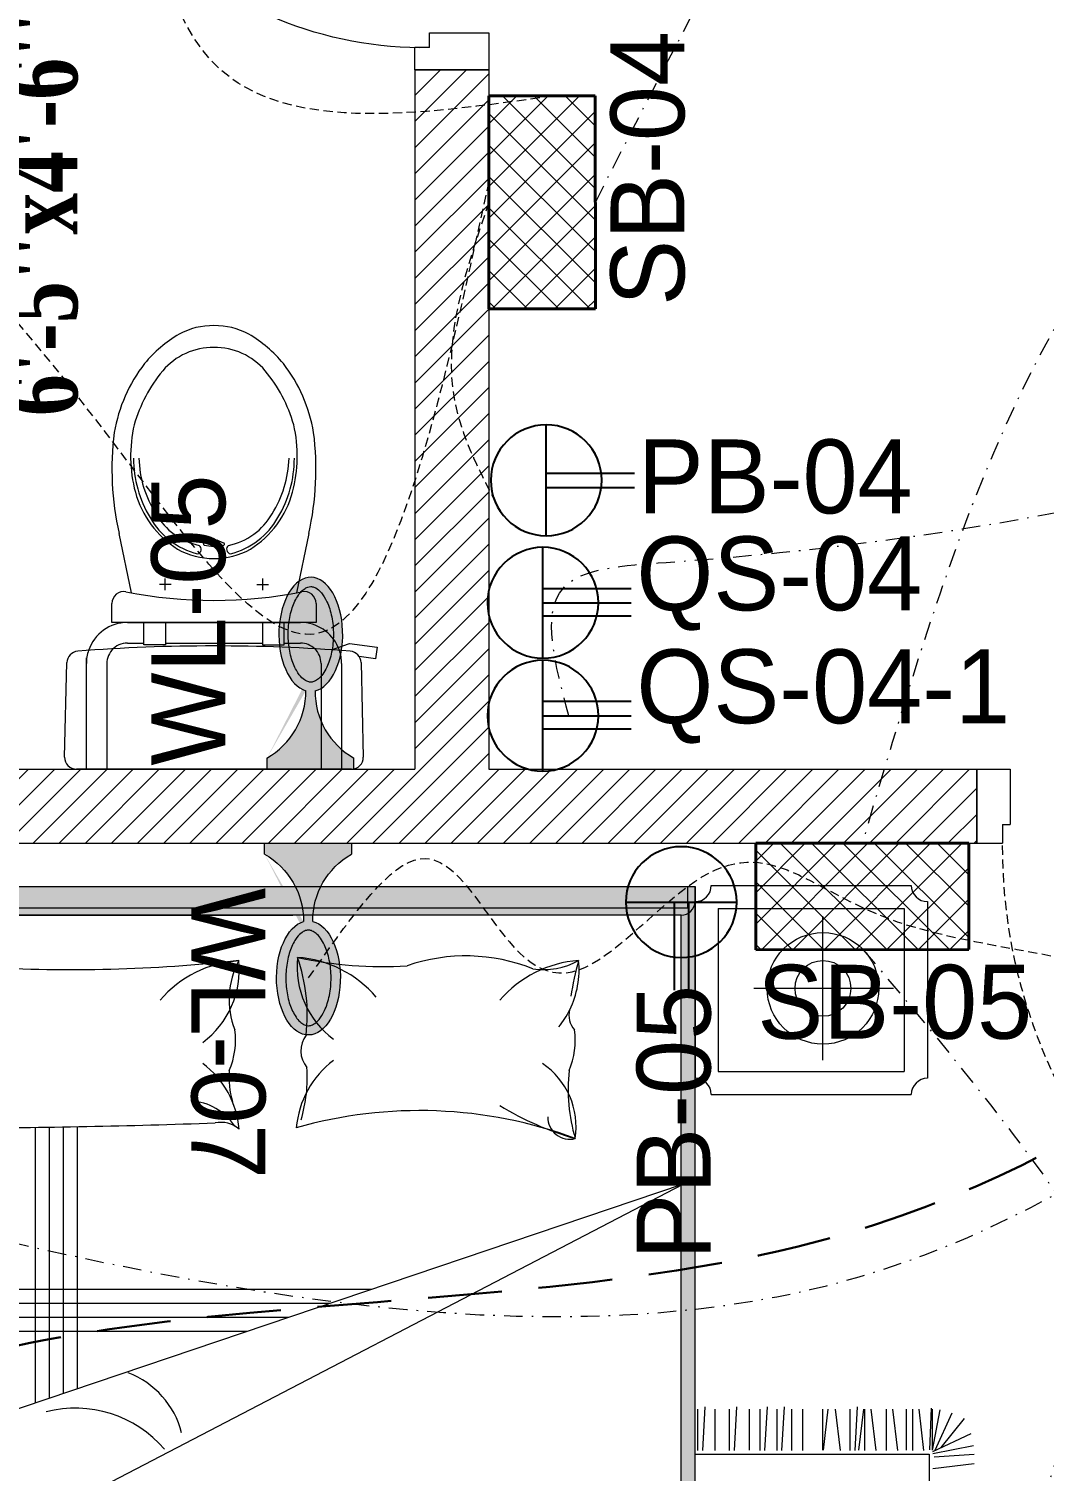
# Model space of a CAD drawing. Header units: inches. Extents: x 109699 to 44449955, y -10987 to 15824140.
# Drawn here: x 196047.3 to 196116, y -4033.2 to -3935.7 of the extents above; entities that cross this region are included whole.
import ezdxf

# ---------------------------------------------------------------- set-up
doc = ezdxf.new("R2010")
doc.units = ezdxf.units.IN
doc.header["$LTSCALE"] = 5
doc.header["$MEASUREMENT"] = 0
for name, pattern in [('DASHDOT', [1, 0.5, -0.25, 0, -0.25]), ('DASHED2', [0.375, 0.25, -0.125]), ('HIDDEN', [0.375, 0.25, -0.125])]:
    doc.linetypes.add(name, pattern=pattern)
doc.layers.get('0').update_dxf_attribs({"color": 123})
for name, color, linetype, lineweight in [('@NORMAL', 7, 'Continuous', 5), ('AC In', 244, 'DASHED2', 30), ('door', 8, 'Continuous', 9), ('E-Con-Point', 5, 'DASHED2', 13), ('E-PB-Socket-5A', 203, 'Continuous', 13), ('E-QS-Socket-15A', 1, 'Continuous', 9), ('E-SB-Switch-Board', 106, 'Continuous', 18), ('E-WL-Wall-Light', 232, 'Continuous', 15), ('fixture', 255, 'Continuous', 0), ('QS For edit', 139, 'Continuous', 35), ('SB', 1, 'DASHDOT', 20), ('WALL-1', 8, 'Continuous', 9)]:
    doc.layers.add(name, color=color, linetype=linetype, lineweight=lineweight)
doc.layers.add('FURNITUR', color=7, linetype='Continuous', lineweight=5, true_color=0xe8e8e8)
doc.layers.add('T', color=8, linetype='Continuous')
doc.styles.get("Standard").update_dxf_attribs({"font": 'times.ttf'})
doc.styles.add('style2', font='ARIALN.TTF', dxfattribs={"width": 0.75, "height": 3})

# ---------------------------------------------------------------- blocks, each defined once
blk = doc.blocks.new('Door-40')
at = {"layer": 'door', "ltscale": 0.5}
for p, q in [((0, 40), (5, 40)), ((0, 40), (0, 37.75)), ((5, 40), (5, 38.24999999999636)), ((3.75, 38.24999999999636), (3.75, 37.75000000000364)), ((3.75, 38.24999999999636), (5, 38.24999999999636)), ((0, 37.75), (3.75, 37.75000000000364)), ((0, 0), (0, 2.25)), ((0, 2.25), (3.75, 2.249999999996362)), ((3.75, 1.750000000003638), (3.75, 2.249999999996362)), ((5.135000000002037, 2.913192669428099), (5.145000000004075, 2.913192669428099)), ((5.135000000002037, 1.885000000002037), (5.135000000002037, 2.913192669428099)), ((3.75, 1.750000000003638), (5, 1.750000000003638)), ((4.010000000002037, 1.760000000002037), (4.010000000002037, 1.75)), ((5.010000000002037, 1.760000000002037), (4.010000000002037, 1.760000000002037)), ((5, 1.750000000003638), (5.010400642058812, 1.750000000007276)), ((5, 0), (5, 1.750000000003638)), ((5.145000000004075, 1.895000000000437), (5.145000000004075, 1.884599357945262)), ((0, 0), (5, 0)), ((0, 0), (5, 0))]:
    blk.add_line(p, q, dxfattribs=at)
blk.add_lwpolyline([(41.625, 3.145000000000437), (5.145000000004075, 3.145000000000437), (5.145000000004075, 1.895000000000437), (41.625, 1.895000000000437)], close=True, dxfattribs=at)
blk.add_circle((5.135000000002037, 1.760000000002037), 0.1249999999999983, dxfattribs=at)
at = {"layer": 'door', "linetype": 'HIDDEN', "ltscale": 0.5}
blk.add_arc((5.156161382139544, 1.755015969829401), 36.49531813451388, 2.182731632980644, 90.24516611661387, dxfattribs=at)
blk = doc.blocks.new('bgtrfv')
at = {"layer": 'fixture'}
for p, q in [((21441.97229669015, -26164.40491112152), (21441.97229669015, -26138.40491112152)), ((21442.86003956014, -26164.40491112152), (21442.86003956014, -26138.40491112152)), ((21440.36849646348, -26163.54399991067), (21441.86849646348, -26163.54399991067)), ((21441.86849646348, -26163.54399991067), (21441.86849646348, -26164.54399991067)), ((21442.86003956014, -26164.40491112152), (21441.97229669015, -26164.40491112152)), ((21470.37322828309, -26163.54399991058), (21468.86849646354, -26163.54399991058)), ((21468.86849646354, -26164.54399991055), (21468.86849646354, -26163.54399991058)), ((21441.86849646348, -26164.54399991067), (21442.86849646348, -26164.54399991067)), ((21442.86849646348, -26164.54399991067), (21442.86849646348, -26168.54399991067)), ((21467.86849646354, -26164.54399991055), (21467.86849646354, -26168.54399991055)), ((21468.86849646354, -26164.54399991055), (21467.86849646354, -26164.54399991055)), ((21442.86849646348, -26168.54399991067), (21440.36849646348, -26168.54399991058)), ((21467.86849646354, -26168.54399991055), (21470.36849646351, -26168.54399991055))]:
    blk.add_line(p, q, dxfattribs=at)
blk.add_arc((21443.20467689397, -26164.04399991055), 25.66868977762097, 358.8838658305763, 92.75188722137418, dxfattribs=at)
blk = doc.blocks.new('nhjkkl')
at = {"layer": 'fixture'}
for p, q in [((143550.2312347457, 413.9730671772784), (143568.8430790594, 413.9730671772793)), ((143550.9065610597, 406.8304476761043), (143550.9065610476, 413.9730520486739)), ((143552.2954045853, 406.8304476553101), (143552.295404572, 413.9730369089164)), ((143566.7790000358, 406.8304174008415), (143566.7790000629, 413.9730217734107)), ((143568.1677981537, 413.9730520292499), (143568.1677527493, 408.0151220831901)), ((143549.5901182657, 406.7664480220853), (143549.4378542114, 413.1605533693012)), ((143569.6365050042, 413.160553386321), (143569.4842561156, 406.7664480432288)), ((143568.1677527493, 408.0151220831901), (143568.1677981597, 406.4336438885)), ((143568.1677981597, 406.4336438885), (143568.1677981659, 406.8304930909451)), ((143548.4963421248, 405.7263631810149), (143548.607251598, 406.5122054251713)), ((143548.607251598, 406.5122054251713), (143549.7157409937, 406.3564144534005)), ((143551.5813878428, 405.9018777620411), (143550.3819850576, 405.4614186200849)), ((143550.3819850576, 405.4614186200849), (143548.4963421248, 405.7263631810149)), ((143554.79288887, 405.4416192904139), (143553.6842026946, 405.441619307019)), ((143556.26127781, 405.5678778112876), (143554.7929191489, 405.5678777931987)), ((143554.7929191489, 405.5678777931987), (143554.7929191657, 404.0528211996536)), ((143562.8130511395, 405.4416192901674), (143556.2612324133, 405.4415738736677)), ((143556.261277828, 404.0528211778994), (143556.26127781, 405.5678778112876)), ((143562.8130813948, 404.0528211994076), (143562.8130814172, 405.5678777923752)), ((143562.8130814172, 405.5678777923752), (143564.2813946441, 405.5678778099075)), ((143565.3901262533, 405.4416192910601), (143564.2813644056, 405.4416193076988)), ((143564.2813946441, 405.5678778099075), (143564.2813946615, 404.0528211776734)), ((143552.6374877589, 404.0528211924245), (143566.4367957518, 404.0528211854942)), ((143552.6374877788, 402.7586299086117), (143552.6374877589, 404.0528211924245)), ((143565.3901262723, 404.052821200891), (143553.6842329504, 404.0527757819953)), ((143554.7929191657, 404.0528211996536), (143556.261277828, 404.0528211778994)), ((143564.2813946615, 404.0528211776734), (143562.8130813948, 404.0528211994076)), ((143566.4367957518, 404.0528211854942), (143566.4367957728, 402.7586601782943)), ((143553.1271576377, 398.0362349681834), (143553.9518113588, 402.0500473916766)), ((143565.1223207889, 402.0500776611082), (143565.9471258924, 398.0362349753721)), ((143556.6404317734, 401.4735209071393), (143555.8468090396, 401.4735208790955)), ((143556.2436128532, 401.8703246815119), (143556.2436128408, 401.076701986922)), ((143562.4338063848, 401.4735208998579), (143563.2274290794, 401.4735208880586)), ((143562.8306252776, 401.870324702267), (143562.8306253056, 401.0767019672573)), ((143559.3387398673, 398.4577576346321), (143558.9106931205, 398.6640308240756)), ((143560.1635449936, 398.6640308047001), (143559.7355133987, 398.4577576290383))]:
    blk.add_line(p, q, dxfattribs=at)
for centre, radius, start, end in [((143550.2312440123, 413.179452317064), 0.7936148602690781, 90.00066901502818, 181.3645564982883), ((143568.8430925063, 413.179430154478), 0.7936370229151675, 358.63708330143, 90.00097078565905), ((143553.6835439005, 406.8302100781168), 2.776982850894335, 179.9950977868233, 198.7247616892986), ((143553.6840397306, 406.830291598628), 1.388635154058973, 179.9935610234081, 226.0579730208608), ((143565.3903243654, 406.8303071959601), 1.388675674785373, 313.9401349780949, 0.004546975725653977), ((143565.3906436726, 406.8305070680519), 2.777154493287228, 341.2709583579591, 359.9997116367785), ((143550.3835517447, 406.7852967886536), 0.7936573326114393, 181.3608597506466, 265.4936567333053), ((143559.3313820936, 520.4146619905953), 114.7747799088793, 265.4974651529274, 270.1027383364831), ((143553.6641671368, 406.8219761162256), 2.755988833818937, 198.6919603846717, 203.1962037287053), ((143553.6842363313, 406.8306462703642), 1.389026963752532, 226.0622858634653, 269.9986125244432), ((143559.7429846886, 520.4144736201536), 114.7745915251009, 269.8972652920607, 274.5025384751385), ((143565.3900826332, 406.8305070130612), 2.777685812513137, 270.0009001508976, 341.2746753299377), ((143565.3900696894, 406.8304403121767), 1.388821022269026, 270.0023335401336, 318.9044295561592), ((143568.6908150557, 406.7853051890736), 0.7936651105025501, 274.5057515234096, 358.6385485059807), ((143553.6842451597, 406.830626965949), 2.777851183980603, 203.1970942653883, 269.9997481717924), ((143553.4310986414, 402.7586261222484), 0.7936108626023987, 179.9997266385257, 281.154795170795), ((143559.5371957675, 371.7938538244518), 30.76746556976699, 78.84496378673161, 101.1553274581742), ((143565.6431621761, 402.758675070728), 0.7936335968594284, 258.8438563195717, 359.9989248519769), ((143560.6030199971, 393.4904633605145), 6.619506932955108, 122.1868749793399, 164.6422486899968), ((143559.691574243, 394.4271028772321), 5.141188323198548, 104.2497094621876, 150.61330759848), ((143559.5371492295, 394.6434052969737), 5.084142630955329, 90.00008428513468, 118.9405262423073), ((143558.3670353377, 399.1001076362847), 0.3155730422259372, 304.1716716939285, 79.21640439466078), ((143559.5371191747, 394.6434638445119), 5.0840840834616, 61.05930362467164, 89.999745580456), ((143560.7072330775, 399.1001138847403), 0.3155697011984737, 100.7865058950931, 235.831238595057), ((143559.3826715294, 394.427120612819), 5.141172952833982, 29.38656240975397, 75.7501605465209), ((143558.4712257037, 393.4904828698247), 6.619494466593977, 15.35760583437553, 57.81297954471867), ((143572.2223725796, 393.6842009728691), 19.58487767572048, 167.1608948101009, 187.3028875654185), ((143559.4569603147, 394.4903639536053), 4.443393787718942, 101.8529499143643, 150.0038868718224), ((143558.9034807952, 398.7448373456175), 0.08112774840026897, 120.2938259573558, 275.1003766384382), ((143559.5371535633, 395.9875161606467), 2.906734715241127, 90.00023231647822, 103.4195897572691), ((143559.5371073564, 395.9877092781937), 2.906541597874001, 76.57996402864104, 89.99932147006473), ((143560.1707573169, 398.7448373461996), 0.08112776809779704, 264.8996260535975, 59.706176732827), ((143559.6173005208, 394.4904147853488), 4.443348715976101, 29.99569182148486, 78.14662877954265), ((143546.851903473, 393.6842435729975), 19.58487550162758, 352.6969860827403, 12.83897883790706), ((143561.8666311087, 392.9471293959111), 7.765781522712604, 148.9734116776313, 180.0370825543271), ((143561.9397062611, 392.7187179168407), 7.485059714963107, 147.7595450529205, 178.2898013246998), ((143557.1345394465, 392.7186902103006), 7.485068091722362, 1.71040899528419, 32.24066526655368), ((143557.2076145146, 392.9471021420416), 7.765789141801811, 359.9631185417419, 31.02678941811098), ((143563.4260475728, 392.801147338552), 9.524650229934462, 165.1413266773221, 192.8659346269845), ((143555.6481905647, 392.8011472918486), 9.524650235689958, 347.1340656589409, 14.85867360866212), ((143563.0484980828, 392.9327481596404), 10.39841761455111, 189.6220183945854, 217.9117471889267), ((143556.0257778566, 392.9327181524561), 10.39840516526215, 322.0884090897869, 350.378137884462), ((143563.9317907136, 393.5092300994431), 10.19175081845734, 196.1153299050868, 219.5232582581568), ((143555.1424550462, 393.5091935918356), 10.19173337833671, 320.4769270377624, 343.8848553902324), ((143561.7342255453, 392.2455549454055), 8.94320625309545, 219.6122136137997, 239.3816435217801), ((143559.5040281406, 389.9617490593175), 4.519470302409078, 220.5550458037677, 270.4192277752593), ((143559.5701948642, 389.961814163333), 4.519535626071895, 269.580394858351, 319.4445768290443), ((143557.3400579794, 392.2455549029521), 8.94320622922971, 300.6183568637677, 320.3877867722666), ((143559.4418071491, 388.7049738406661), 4.731726761745959, 241.4348748081609, 271.1544712317944), ((143559.6324764107, 388.7049738002104), 4.731726720728004, 268.8455291001113, 298.565125525756)]:
    blk.add_arc(centre, radius, start, end, dxfattribs=at)
blk = doc.blocks.new('vfdcx')
at = {"layer": 'FURNITUR', "lineweight": 0}
for points in [[(104135.0060097724, -19120.26887350804), (104970.0060097716, -19120.26887350804, 0.4142137440382407), (105000.0060097716, -19090.26885490074), (105000.0060097704, -19090.26887350193), (105000.0060097704, -19058.46706700833), (104983.8676956173, -19058.46706700833), (104983.8676956173, -19105.34206700833), (103280.0060097765, -19105.34206700833), (103280.0060097765, -19058.46706700833), (103270.0060097745, -19058.46706700833), (103270.0060097745, -19090.26887350193, 0.4142145040311273), (103300.0061062251, -19120.26887350178), (103300.0060097733, -19120.26887350804)], [(103280.0060097765, -19058.46706700833), (103280.0060097765, -19105.34206700833), (104983.8676956173, -19105.34206700833), (104983.8676956173, -19058.46706700833)]]:
    blk.add_hatch(color=256, dxfattribs=at).paths.add_polyline_path(points)
at = {"layer": 'FURNITUR'}
blk.add_hatch(color=256, dxfattribs=at).paths.add_polyline_path([(103350.0060097762, -21058.46706700833, -0.4142135623901436), (103300.0060097733, -21008.46706700833), (103300.0060097733, -19120.26887350193, -0.4142135623730951), (103270.0060097733, -19090.26887350193), (103270.0060097733, -19470.26887349553), (103270.0060097745, -21088.46706700716), (105000.0060097704, -21088.46706700716), (105000.0060097704, -19470.94256263169, 5.403727467161091e-05), (104999.998444552, -19470.94256181408), (104999.998444552, -19090.94256181307, -0.4076509114471731), (104970.0060097716, -19120.26887350193), (104970.0060097716, -19700.18891725242), (104974.8149614137, -19698.56576437598), (104970.0060097716, -19701.06727675785), (104970.0060097716, -21008.46706700542, -0.4142135623901436), (104920.0060097716, -21058.46706700833)])
at = {"layer": 'FURNITUR', "lineweight": 0}
for p, q in [((103270.0060097745, -19058.46706700833), (105000.0060097704, -19058.46706700833)), ((103280.0060097765, -19058.46706700833), (104983.8676956173, -19058.46706700833)), ((104983.8676956173, -19105.34206700833), (103280.0060097765, -19105.34206700833)), ((103300.0060097733, -19120.26887350804), (104135.0060097724, -19120.26887350804)), ((104135.0060097724, -19120.26887350804), (103309.5818239275, -19120.26887350804))]:
    blk.add_line(p, q, dxfattribs=at)
at = {"layer": 'FURNITUR'}
for p, q in [((104983.8676956173, -19058.46706700833), (105000.0060097704, -19058.46706700833)), ((104983.8676956173, -19058.46706700833), (104983.8676956173, -19105.34206700833)), ((105000.0060097704, -19058.46706700833), (105000.0060097704, -19090.26887350193)), ((105000.0060097704, -21088.46706700716), (105000.0060097704, -19058.46706700833)), ((105034.9984445482, -19055.94256180972), (105464.9984445485, -19055.94256180972)), ((104999.998444552, -19090.94256181321), (104999.998444552, -19470.94256181059)), ((105049.9984445476, -19105.94256181263), (105449.9984445491, -19105.94256181263)), ((105049.9984445476, -19105.94256181263), (105049.9984445476, -19455.94256181117)), ((105449.9984445491, -19105.94256181263), (105449.9984445491, -19455.94256181117)), ((105499.998444552, -19090.94256181321), (105499.998444552, -19470.94256181059)), ((104970.0060097716, -19120.26887350804), (104135.0060097724, -19120.26887350804)), ((104970.0060097716, -21008.46706700542), (104970.0060097716, -19120.26887350804)), ((105275.1665351524, -19431.86293575614), (105275.1665351524, -19122.30207459412)), ((105426.4864470741, -19277.42746168711), (105126.3688160169, -19277.42746168711)), ((105049.9984445476, -19455.94256181117), (105449.9984445491, -19455.94256181117)), ((105034.9984445482, -19505.94256181408), (105464.9984445485, -19505.94256181408)), ((103581.4079172528, -19576.21627416812), (103581.4079172528, -20168.87880140859)), ((103611.4079172516, -19575.80347701297), (103611.4079172516, -20158.75297983586)), ((103641.4079172577, -19575.33726653639), (103641.4079172577, -20148.62715826313)), ((103671.4079172565, -19574.81763832185), (103671.4079172565, -20138.50133668313)), ((104974.8149614138, -19698.56576437598), (103301.1934122955, -20263.45887074569)), ((103535.4563226178, -20447.2889216937), (104974.8149614138, -19698.56576437598)), ((104303.5003445224, -19925.15283209797), (103300.0060097733, -19925.15283209797)), ((104214.6186677823, -19955.15283209681), (103300.0060097733, -19955.15283209681)), ((104125.7369910422, -19985.15283209564), (103300.0060097733, -19985.15283209564)), ((104036.8553142948, -20015.15283209448), (103300.0060097733, -20015.15283209448)), ((105006.3587188819, -20271.37584627928), (105006.3587188819, -20182.49543015701)), ((105016.8385382098, -20271.37584627928), (105022.0784478701, -20177.26770180308)), ((105043.0313166184, -20271.37584627928), (105043.0313166184, -20182.49543015701)), ((105074.46400468, -20271.37584627928), (105074.46400468, -20182.49543015701)), ((105084.9438240079, -20271.37584627928), (105090.1837336682, -20177.26770180308)), ((105117.3130609135, -20270.64900973493), (105117.3130609135, -20182.64900973883)), ((105139.8467191288, -20271.37584627928), (105139.8467191288, -20182.49543015701)), ((105150.3265384494, -20271.37584627928), (105155.566448117, -20177.26770180308)), ((105176.519316858, -20271.37584627928), (105176.519316858, -20182.49543015701)), ((105186.9991361786, -20271.37584627928), (105192.2390458462, -20177.26770180308)), ((105207.9520049269, -20271.37584627928), (105207.9520049269, -20182.49543015701)), ((105231.6342149319, -20271.37584627928), (105231.6342149319, -20182.49543015701)), ((105274.4832711582, -20270.64900973493), (105274.4832711582, -20182.64900973883)), ((105276.0708305399, -20270.64900973493), (105286.5438799531, -20182.49543015701)), ((105312.7434282691, -20271.37584627928), (105302.2636089412, -20182.49543015701)), ((105333.6962970101, -20271.37584627928), (105333.6962970101, -20182.49543015701)), ((105344.176116338, -20271.37584627928), (105349.4160259983, -20177.26770180308)), ((105352.5482093723, -20270.64900973493), (105363.0212587854, -20182.49543015701)), ((105365.1222151715, -20271.37584627928), (105365.1222151715, -20182.49543015701)), ((105389.2208071015, -20271.37584627928), (105378.7409877736, -20182.49543015701)), ((105411.6571241579, -20271.37584627928), (105411.6571241579, -20182.49543015701)), ((105435.7557160951, -20271.37584627928), (105425.2758967672, -20182.49543015701)), ((105454.4992267369, -20270.64900973493), (105454.4992267369, -20182.64900973883)), ((105454.4992267369, -20270.64900973493), (105454.4992267369, -20182.64900973883)), ((105468.0972724568, -20271.37584627928), (105468.0972724568, -20182.49543015701)), ((105468.0972724568, -20271.37584627928), (105468.0972724568, -20182.49543015701)), ((105492.1958643867, -20271.37584627928), (105481.7160450661, -20182.49543015701)), ((105492.1958643867, -20271.37584627928), (105481.7160450661, -20182.49543015701)), ((105505.2172317123, -20269.73029042858), (105508.6560233289, -20180.30026361668)), ((105510.9227739999, -20270.64744447272), (105527.3710693331, -20184.19830578352)), ((105510.9393750285, -20270.64900973493), (105510.9393750285, -20182.64900973883)), ((105516.406202329, -20270.61411287433), (105553.0365137642, -20190.60023730127)), ((105529.1792126049, -20265.23142439111), (105579.267552745, -20202.77373785358)), ((105511.2033624795, -20273.6826379347), (105593.8515708953, -20234.8261914609)), ((105000.0060097704, -20279.06911062165), (105503.7866653042, -20279.06911062165)), ((105503.7866653042, -20279.06911062165), (105503.7866653042, -21464.56925796666)), ((105511.5189975735, -20278.00211159921), (105598.7129669342, -20260.56526694594)), ((105514.2558061602, -20284.68173832663), (105600.1713630871, -20279.5053371243)), ((105511.4799296465, -20309.91793488066), (105600.3603457688, -20299.43811556006))]:
    blk.add_line(p, q, dxfattribs=at)
for radius in [120, 60]:
    blk.add_circle((105275.1665351524, -19277.42746168711), radius, dxfattribs=at)
for centre, radius, start, end in [((104999.998444552, -19055.94256180972), 35, 270, 0), ((105499.998444552, -19055.94256180972), 35, 180, 270), ((104970.0060097716, -19090.26887350193), 30, 270, 0), ((103656.2494994545, -15856.79572711671), 3380.322350080307, 266.8133656541502, 276.1602115173085), ((104036.1312257632, -19461.96302342434), 244.964437246083, 94.01290370680766, 139.581098186749), ((103825.6938826857, -19237.54002434872), 194.3203121079686, 306.5710975267796, 5.889976552969283), ((104174.7064444466, -19301.1867396359), 176.7342990056745, 151.7736398462286, 201.6982652259596), ((104338.500984119, -19230.90127229226), 194.3203121079686, 174.1100234470307, 233.4289024732204), ((103787.956766599, -19335.27491777351), 378.2611411277968, 353.4946932163668, 19.18669350323917), ((104326.9489401031, -18374.3403501154), 856.1328329234997, 257.7438271867633, 273.6284339950228), ((104128.0636410342, -19455.32427137515), 244.964437246083, 40.41890181325098, 85.98709629319234), ((104507.2617715163, -19595.45070231399), 387.7802015586639, 68.20259090672504, 108.9817016216305), ((104766.7895175877, -19461.96302342434), 244.964437246083, 94.01290370680766, 139.581098186749), ((104674.0961036525, -19080.79141887139), 156.2825653921942, 261.5958161323044, 298.909176984386), ((104556.3521745029, -19237.54002434872), 194.3203121079759, 333.7371455647082, 5.889976552969283), ((105245.6697811253, -19363.54376069504), 517.0481549146743, 163.604566075319, 172.3272984268349), ((104556.3521745029, -19237.54002434872), 194.3203121079686, 320.9404223693422, 333.7371455647082), ((104774.5512249498, -19335.09067365377), 45.86698251802696, 165.3506078919132, 223.2684427749271), ((103843.8382676872, -19388.57823421278), 168.1089103948723, 337.0169650368877, 7.536755917815992), ((104206.9474435306, -19411.75337949391), 54.71511327153296, 142.0832896934764, 220.9020047784361), ((104574.4965595044, -19388.57823421278), 168.1089103948723, 337.0169650368877, 7.536755917815992), ((103825.6938826857, -19594.97845339648), 194.3203121079686, 4.31812691946217, 53.42890247322042), ((104345.8161635612, -19594.92184917473), 203.9744349773548, 127.1197479571522, 175.090046142942), ((103836.3220744981, -19468.0377139972), 329.9049856050468, 343.7954346613251, 3.555411705381074), ((104579.2560916711, -19575.35985806464), 165.0539160474057, 351.2621279573231, 55.75721443247616), ((104181.3383138401, -19469.4877443195), 183.3724281159091, 175.2232845678485, 196.230044385803), ((105101.5977952379, -19494.4720183281), 374.5063945073886, 173.8295812767802, 196.4355968702901), ((104999.998444552, -19505.94256181408), 35, 0, 90), ((105499.998444552, -19505.94256181408), 35, 90, 180), ((103908.5786014588, -19641.61918899628), 122.2580413779697, 33.62799355494753, 86.47437715754113), ((104407.469944123, -20503.46111283726), 963.1368133774697, 69.65065149803341, 105.9630721041312), ((104914.6985006122, -18986.87725053025), 637.2915111436391, 238.3498866073774, 254.3137472533116), ((103364.5044283807, -2722.442579508075), 16855.16938135782, 270.1739879135319, 272.0521389211873), ((103979.9632965482, -19625.94497740212), 60.32699298077914, 49.09905915079557, 101.37023039727), ((104730.9928392974, -19554.02171280149), 47.79209327822279, 179.7726746668199, 283.8018369577282), ((103714.5218067785, -20279.23270419125), 187.1059655895897, 14.18630455558404, 69.12120717850536), ((103667.2779136538, -20433.00535180025), 252.6825242172202, 40.62903845160078, 104.3712272458915)]:
    blk.add_arc(centre, radius, start, end, dxfattribs=at)
blk = doc.blocks.new('A$C4DCB0E22')
h = blk.add_hatch()
h.set_pattern_fill('ANSI37', color=256, scale=15, angle=90.05046403147966, style=0)
h.set_pattern_definition([(135.0504640314797, (0, 0), (-1.324656962164393, -1.326992438783809), []), (225.0504640314796, (0, 0), (1.326992438783809, -1.324656962164393), [])])
h.paths.add_polyline_path([(0.0158499618895469, -4.176303718850249e-06), (-3.779117417224143e-06, 17.9999888419976), (8.999992730033242, 18.00791571250107), (9.015846471040199, 0.007922694199763214)])
at = {"lineweight": 40}
for p, q in [((-3.779117417224143e-06, 17.9999888419976), (8.999992730033242, 18.00791571250107)), ((0.0158499618895469, -4.176303718850249e-06), (-3.779117417224143e-06, 17.9999888419976)), ((9.015846471040199, 0.007922694199763214), (8.999992730033242, 18.00791571250107)), ((0.0158499618895469, -4.176303718850249e-06), (9.015846471040199, 0.007922694199763214))]:
    blk.add_line(p, q, dxfattribs=at)
blk = doc.blocks.new('E-W-LIGHT')
at = {"linetype": 'ByBlock', "ltscale": 0.5}
h = blk.add_hatch(color=256, dxfattribs=at)
h.dxf.hatch_style = 1
h.set_gradient(color1=(255, 255, 255), color2=(255, 255, 0), name='CYLINDER')
edge = h.paths.add_edge_path()
edge.add_spline(control_points=[(-96.71110423948552, 1.235367220396483), (-96.8976251288622, 1.235367220396483), (-97.08530367817384, 1.204590695443009), (-97.49532330615068, 1.060408411101338), (-97.71769888777162, 0.9452617532663472), (-98.18859363857634, 0.6007580769133996), (-98.4360601757027, 0.3712016227401077), (-98.9274233233457, -0.2076466389563343), (-99.17095937526851, -0.5565722783421756), (-99.79256403547286, -1.649000525487912), (-100.1403411294208, -2.496475964584042), (-100.6655547252501, -4.389078901701514), (-100.8435119435345, -5.433326140728264), (-100.996858843053, -7.577941591604359), (-100.9723680002039, -8.677864733885961), (-100.7253955626443, -10.7881619923927), (-100.5027117058065, -11.79805679996582), (-99.90205506231798, -13.59089832466863), (-99.52349327352754, -14.37265162368595), (-98.79708591162027, -15.46144462183512), (-98.46289770719719, -15.83531695936959), (-97.82402795464219, -16.37320808014224), (-97.52292902289115, -16.53708124557815), (-97.0332651008719, -16.69867335386745), (-96.83300356165012, -16.72444707740215), (-96.42760539585558, -16.70413243760904), (-96.21918910161975, -16.65733367471884), (-95.75858057275782, -16.45705756399432), (-95.50712660475898, -16.30138572900886), (-94.98330090317799, -15.85001415615693), (-94.71221849052682, -15.55449414506236), (-94.18744122004225, -14.82684639582039), (-93.93399672563008, -14.39521060388152), (-93.32240182252819, -13.09860869282319), (-93.0057716383552, -12.13470487732181), (-92.57508722519842, -10.03980369670334), (-92.46055768618565, -8.90959698224412), (-92.45565766659526, -6.646794607945969), (-92.56528275998282, -5.514732191470296), (-92.98715107886524, -3.412587944823316), (-93.29985699109132, -2.443281268231641), (-93.99092435031811, -0.9549615958549695), (-94.34810290115182, -0.3877643056552464), (-95.07582621573985, 0.4836147841888085), (-95.44374809115733, 0.7854262440646148), (-96.01798165069457, 1.105607693885873), (-96.24029005175481, 1.180327462172805), (-96.53763867025813, 1.228459302029147), (-96.62438560181026, 1.235367220396483), (-96.71110423948552, 1.235367220396483)], knot_values=[0, 0, 0, 0, 0.194197829587449, 0.194197829587449, 0.388395659174898, 0.388395659174898, 0.582593488762347, 0.582593488762347, 0.776791318349796, 0.776791318349796, 1.110216687407361, 1.110216687407361, 1.443642056464925, 1.443642056464925, 1.77706742552249, 1.77706742552249, 2.110492794580054, 2.110492794580054, 2.443918163637619, 2.443918163637619, 2.701496175378678, 2.701496175378678, 2.959074187119738, 2.959074187119738, 3.169612053741, 3.169612053741, 3.380149920362263, 3.380149920362263, 3.590687786983526, 3.590687786983526, 3.801225653604789, 3.801225653604789, 4.011763520226051, 4.011763520226051, 4.360140390670959, 4.360140390670959, 4.708517261115867, 4.708517261115867, 5.056894131560775, 5.056894131560775, 5.405271002005684, 5.405271002005684, 5.69307956715584, 5.69307956715584, 5.980888132305996, 5.980888132305996, 6.192897451070847, 6.192897451070847, 6.283185307179586, 6.283185307179586, 6.283185307179586, 6.283185307179586], degree=3, periodic=0)
at = {"layer": 'E-WL-Wall-Light', "linetype": 'ByBlock', "ltscale": 0.5}
h = blk.add_hatch(color=256, dxfattribs=at)
h.dxf.hatch_style = 1
edge = h.paths.add_edge_path()
edge.add_ellipse((-96.71110423948552, -7.740473765769313), major_axis=(0, 10.71660606041263), ratio=0.559300439547623, start_angle=187.7376784571124, end_angle=531.0374031504149)
edge.add_arc((-112.001170541625, -18.46997501720373), 14.35701343791298, -60.53601194170483, 0.5736542653427819, ccw=False)
edge.add_line((-104.9392941575301, -30.97012448799713), (-104.939294157532, -33.06572841662167))
edge.add_line((-104.939294157532, -33.06572841662167), (-88.60969415754215, -33.06572841666017))
edge.add_line((-88.60969415754215, -33.06572841666017), (-88.60969415754002, -30.97012448799946))
edge.add_arc((-81.54781777344922, -18.46997501720374), 14.35701343791298, 179.559619270027, 240.5360119417236, ccw=False)
edge = h.paths.add_edge_path(flags=16)
edge.add_spline(control_points=[(-96.71110423948552, 1.235367220396483), (-96.8976251288622, 1.235367220396483), (-97.08530367817384, 1.204590695443009), (-97.49532330615068, 1.060408411101338), (-97.71769888777162, 0.9452617532663472), (-98.18859363857634, 0.6007580769133996), (-98.4360601757027, 0.3712016227401077), (-98.9274233233457, -0.2076466389563343), (-99.17095937526851, -0.5565722783421756), (-99.79256403547286, -1.649000525487912), (-100.1403411294208, -2.496475964584042), (-100.6655547252501, -4.389078901701514), (-100.8435119435345, -5.433326140728264), (-100.996858843053, -7.577941591604359), (-100.9723680002039, -8.677864733885961), (-100.7253955626443, -10.7881619923927), (-100.5027117058065, -11.79805679996582), (-99.90205506231798, -13.59089832466863), (-99.52349327352754, -14.37265162368595), (-98.79708591162027, -15.46144462183512), (-98.46289770719719, -15.83531695936959), (-97.82402795464219, -16.37320808014224), (-97.52292902289115, -16.53708124557815), (-97.0332651008719, -16.69867335386745), (-96.83300356165012, -16.72444707740215), (-96.42760539585558, -16.70413243760904), (-96.21918910161975, -16.65733367471884), (-95.75858057275782, -16.45705756399432), (-95.50712660475898, -16.30138572900886), (-94.98330090317799, -15.85001415615693), (-94.71221849052682, -15.55449414506236), (-94.18744122004225, -14.82684639582039), (-93.93399672563008, -14.39521060388152), (-93.32240182252819, -13.09860869282319), (-93.0057716383552, -12.13470487732181), (-92.57508722519842, -10.03980369670334), (-92.46055768618565, -8.90959698224412), (-92.45565766659526, -6.646794607945969), (-92.56528275998282, -5.514732191470296), (-92.98715107886524, -3.412587944823316), (-93.29985699109132, -2.443281268231641), (-93.99092435031811, -0.9549615958549695), (-94.34810290115182, -0.3877643056552464), (-95.07582621573985, 0.4836147841888085), (-95.44374809115733, 0.7854262440646148), (-96.01798165069457, 1.105607693885873), (-96.24029005175481, 1.180327462172805), (-96.53763867025813, 1.228459302029147), (-96.62438560181026, 1.235367220396483), (-96.71110423948552, 1.235367220396483)], knot_values=[0, 0, 0, 0, 0.194197829587449, 0.194197829587449, 0.388395659174898, 0.388395659174898, 0.582593488762347, 0.582593488762347, 0.776791318349796, 0.776791318349796, 1.110216687407361, 1.110216687407361, 1.443642056464925, 1.443642056464925, 1.77706742552249, 1.77706742552249, 2.110492794580054, 2.110492794580054, 2.443918163637619, 2.443918163637619, 2.701496175378678, 2.701496175378678, 2.959074187119738, 2.959074187119738, 3.169612053741, 3.169612053741, 3.380149920362263, 3.380149920362263, 3.590687786983526, 3.590687786983526, 3.801225653604789, 3.801225653604789, 4.011763520226051, 4.011763520226051, 4.360140390670959, 4.360140390670959, 4.708517261115867, 4.708517261115867, 5.056894131560775, 5.056894131560775, 5.405271002005684, 5.405271002005684, 5.69307956715584, 5.69307956715584, 5.980888132305996, 5.980888132305996, 6.192897451070847, 6.192897451070847, 6.283185307179586, 6.283185307179586, 6.283185307179586, 6.283185307179586], degree=3, periodic=0)
for p, q in [((-104.9392941575301, -30.97012448799713), (-104.939294157532, -33.06572841662167)), ((-88.60969415754215, -33.06572841666017), (-88.60969415754002, -30.97012448803655)), ((-104.939294157532, -33.06572841662167), (-88.60969415754215, -33.06572841666017))]:
    blk.add_line(p, q)
at = {"linetype": 'ByBlock', "ltscale": 0.5}
for centre, start, end in [((-112.001170541625, -18.46997501720374), 299.4639880582952, 0.5736542653427851), ((-81.54781777344922, -18.46997501720374), 179.4263457346572, 240.5360119417045)]:
    blk.add_arc(centre, 14.35701343791298, start, end, dxfattribs=at)
blk.add_ellipse((-96.71110423948552, -7.740473765769313), major_axis=(0, 10.71660606041263), ratio=0.559300439547623, start_param=3.276640619127039, end_param=9.268351136215248, dxfattribs=at)
blk.add_open_spline([(-96.71110423948552, 1.235367220396483), (-96.8976251288622, 1.235367220396483), (-97.08530367817384, 1.204590695443009), (-97.49532330615068, 1.060408411101338), (-97.71769888777162, 0.9452617532663472), (-98.18859363857634, 0.6007580769133996), (-98.4360601757027, 0.3712016227401077), (-98.9274233233457, -0.2076466389563343), (-99.17095937526851, -0.5565722783421756), (-99.79256403547286, -1.649000525487912), (-100.1403411294208, -2.496475964584042), (-100.6655547252501, -4.389078901701514), (-100.8435119435345, -5.433326140728264), (-100.996858843053, -7.577941591604359), (-100.9723680002039, -8.677864733885961), (-100.7253955626443, -10.7881619923927), (-100.5027117058065, -11.79805679996582), (-99.90205506231798, -13.59089832466863), (-99.52349327352754, -14.37265162368595), (-98.79708591162027, -15.46144462183512), (-98.46289770719719, -15.83531695936959), (-97.82402795464219, -16.37320808014224), (-97.52292902289115, -16.53708124557815), (-97.0332651008719, -16.69867335386745), (-96.83300356165012, -16.72444707740215), (-96.42760539585558, -16.70413243760904), (-96.21918910161975, -16.65733367471884), (-95.75858057275782, -16.45705756399432), (-95.50712660475898, -16.30138572900886), (-94.98330090317799, -15.85001415615693), (-94.71221849052682, -15.55449414506236), (-94.18744122004225, -14.82684639582039), (-93.93399672563008, -14.39521060388152), (-93.32240182252819, -13.09860869282319), (-93.0057716383552, -12.13470487732181), (-92.57508722519842, -10.03980369670334), (-92.46055768618565, -8.90959698224412), (-92.45565766659526, -6.646794607945969), (-92.56528275998282, -5.514732191470296), (-92.98715107886524, -3.412587944823316), (-93.29985699109132, -2.443281268231641), (-93.99092435031811, -0.9549615958549695), (-94.34810290115182, -0.3877643056552464), (-95.07582621573985, 0.4836147841888085), (-95.44374809115733, 0.7854262440646148), (-96.01798165069457, 1.105607693885873), (-96.24029005175481, 1.180327462172805), (-96.53763867025813, 1.228459302029147), (-96.62438560181026, 1.235367220396483), (-96.71110423948552, 1.235367220396483)], degree=3, knots=[0, 0, 0, 0, 0.194197829587449, 0.194197829587449, 0.388395659174898, 0.388395659174898, 0.582593488762347, 0.582593488762347, 0.776791318349796, 0.776791318349796, 1.110216687407361, 1.110216687407361, 1.443642056464925, 1.443642056464925, 1.77706742552249, 1.77706742552249, 2.110492794580054, 2.110492794580054, 2.443918163637619, 2.443918163637619, 2.701496175378678, 2.701496175378678, 2.959074187119738, 2.959074187119738, 3.169612053741, 3.169612053741, 3.380149920362263, 3.380149920362263, 3.590687786983526, 3.590687786983526, 3.801225653604789, 3.801225653604789, 4.011763520226051, 4.011763520226051, 4.360140390670959, 4.360140390670959, 4.708517261115867, 4.708517261115867, 5.056894131560775, 5.056894131560775, 5.405271002005684, 5.405271002005684, 5.69307956715584, 5.69307956715584, 5.980888132305996, 5.980888132305996, 6.192897451070847, 6.192897451070847, 6.283185307179586, 6.283185307179586, 6.283185307179586, 6.283185307179586], dxfattribs=at)
blk = doc.blocks.new('A$C0EEE0DA8')
at = {"lineweight": 25}
for p, q in [((9.859886922386067, 11.01563311866266), (9.859886922386067, 3.514223118661903)), ((9.859886922386067, 7.754928118662065), (15.8195753665932, 7.754928118662065)), ((9.859886922386067, 6.774928118662501), (15.8195753665932, 6.774928118662501))]:
    blk.add_line(p, q, dxfattribs=at)
blk.add_circle((9.85988692238243, 7.264928118662283), 3.750704999999999, dxfattribs=at)
blk = doc.blocks.new('A$C7D2A24B3')
at = {"lineweight": 25}
for p, q in [((9.859886922386067, 11.01563311865903), (9.859886922386067, 3.514223118658265)), ((9.859886922386067, 8.143706464579736), (15.8195753665932, 8.143706464579736)), ((9.859886922386067, 7.268951136147734), (15.8195753665932, 7.268951136147734)), ((9.859886922386067, 6.288951136148171), (15.8195753665932, 6.288951136148171))]:
    blk.add_line(p, q, dxfattribs=at)
blk.add_circle((9.85988692238243, 7.264928118658645), 3.750704999999999, dxfattribs=at)

msp = doc.modelspace()

# ---------------------------------------------------------------- hatches: boundary and pattern name
at = {"layer": '@NORMAL'}
h = msp.add_hatch(dxfattribs=at)
h.set_pattern_fill('ANSI31', scale=10, angle=-7.63333123551244e-14, style=0)
h.set_pattern_definition([(44.99999999999989, (142732.3835256985, 2531118.532197352), (-0.8838834764831833, 0.8838834764831855), [])])
h.paths.add_polyline_path([(196078.4206049389, -3938.423741294564), (196073.420604939, -3938.423754045767), (196073.4206049389, -3985.72348148425), (196044.420604939, -3985.72348148425), (196044.420604939, -3990.723481484367), (196111.420604939, -3990.723481484716), (196111.420604939, -3985.723481484716), (196078.4206049389, -3985.72348148425)])

# ---------------------------------------------------------------- linework, layer by layer
at = {"layer": 'AC In', "ltscale": 4}
msp.add_spline([(196021.57421875, -4050.83203125, -0.07416622290667166), (196023.66796875, -4041.032294040627, -0.02144757909902636), (196099.33984375, -4018.0078125, 0.1503338891205033), (196173.0234375, -3938.99609375, 0.0857903163960998), (196212.66796875, -3870.43359375, 0.0857903163960998), (196259.5828223857, -3821.318741290846, 0.513718811299759)], degree=3, dxfattribs=at)
at = {"layer": 'E-Con-Point', "ltscale": 0.5}
for points in [[(196082.7976408747, -3940.185363287896, 0.0935694444882671), (196059.5359298173, -3937.669443760027), (196050.8338854036, -3914.885054331233), (196020.2198930385, -3920.516244739687, 0.4286979896871337)], [(196078.4206049389, -3945.989815120589, 0.1912389937549906), (196066.3841367766, -3976.603757971176, -0.02144757909905476), (196032.6692810543, -3945.518876663005), (196016.6056722847, -3948.703223854636)], [(196078.4269482708, -3947.391299565335, 0.0935694444882671), (196076.1132509301, -3960.857355984746), (196078.8314150663, -3967.589104766498, 0.8729310362444836)], [(196066.22563107, -3999.843204997557, -0.02144757909905337), (196073.3766732284, -3991.868641276847), (196084.5276268766, -3999.292129363335, 16.50546883661989), (196091.8615229246, -3993.660356481964, 16.50546883661989), (196106.0456080619, -3996.0380531101, 0.1503338891205033), (196126.6442881406, -4001.605712706139), (196127.0537409876, -4034.102551752141, 15.6638244300446), (196149.3416514664, -4082.661027567116, 0.01911228683690069), (196084.9197157261, -4085.083139220691, 0.05047494200862701), (196076.5032499919, -4170.603757971169, 0.0006157531017862566)]]:
    msp.add_spline(points, degree=3, dxfattribs=at)
at = {"layer": 'SB', "ltscale": 0.5}
for points in [[(196083.8320312436, -3982.108779800689, 0.2155567143425701), (196083.4414062511, -3973.492061032296, 0.2155567143425701), (196090.41015625, -3971.73828125, 0.2118451388973107), (196188.5672939934, -3934.785218850015), (196261.9699064369, -3821.31874129084, 0.5092228771759999)], [(196127.3247672247, -4176.229822497785, -0.02144757909905476), (196113.12890625, -4108.11328125), (196111.245140166, -4058.80445920416, 16.50546883661989), (196145.8841652545, -3982.3046875), (196203.4154152545, -3937.84375), (196260.2870171979, -3821.378442837165, 0.513718811299759)], [(196023.3801899255, -4011.99974402771, 0.1867579984297478), (196103.4658201149, -4020.058666106448), (196191.4040218834, -3953.011792314775, 0.0857903163960998), (196253.963602497, -3914.422937370791, 0.1738223803036031), (196261.267912347, -3822.884340338836, 0.5006826506241866)], [(196262.9133473582, -3822.568741290839, 0.4977477072171211), (196216.261823763, -3914.785739005114, 0.0857903163960998), (196126.2721255029, -3943.542051991248, 0.0857903163960998), (196103.6784938666, -3990.730059687279, 0.1503338891205033)], [(196085.6290294137, -3947.384956233477, 0.0935694444882671), (196127.8453487885, -3895.785379979807), (196208.9292982332, -3894.705677288181), (196238.0357619218, -3864.43008462223, -32.59304122032321)], [(196103.7443688326, -3997.932088396914, 0.1503338891205024), (196124.4213241761, -4027.443231434983, 16.79251010360948), (196131.2506262727, -4073.883637909606, -2.45403709068457), (196124.0858031494, -4121.608342110299, 0.9914002726598606), (196116.61634275, -4172.515011361111, -0.02144757909905476)]]:
    msp.add_spline(points, degree=3, dxfattribs=at)
at = {"layer": 'WALL-1'}
for p, q in [((196073.420604939, -3938.423741294564, 0.1990280864919391), (196073.4206049389, -3985.72348148425, 0.1503341309156951)), ((196073.4206049389, -3938.423741294564, 0.2759286585245668), (196078.4206049389, -3938.423741294564, 0.2759286585245668)), ((196078.4206049389, -3938.423741294098, 0.2710914186927802), (196073.4206049388, -3938.423741294098, 0.2659440378212565)), ((196073.4206049388, -3938.423754045767, 0.08532616037152607), (196078.4206049389, -3938.423741294564, 0.09356944448826354)), ((196078.4206049389, -3938.423741294564, 0.1990280864919391), (196078.4206049389, -3985.72348148425, 0.1503341309156951)), ((196044.420604939, -3985.72348148425, -0.1214475790990548), (196073.420604939, -3985.72348148425, -0.1214475790990548)), ((196078.4206049389, -3985.72348148425, -0.1214475790990548), (196111.420604939, -3985.723481484716, -0.1214475790990548)), ((196111.420604939, -3990.723716355422, -0.02144757909905337), (196111.420604939, -3985.723481484716, -0.02144757909905337)), ((196019.4206049393, -3990.72348148425, -0.1214475790990548), (196111.420604939, -3990.723481484716, -0.1214475790990548))]:
    msp.add_line(p, q, dxfattribs=at)

# ---------------------------------------------------------------- block references
at = {"layer": '@NORMAL', "xscale": -1, "rotation": 90}
for name, p in [('bgtrfv', (169909.8766050286, 17531.94948698906, 0.2659440378212423)), ('Door-40', (196151.420604939, -3985.723716355422, 0.1503338891205033))]:
    msp.add_blockref(name, p, dxfattribs=at)
at = {"layer": 'E-PB-Socket-5A', "xscale": -1}
for p, rotation in [((196072.4494152808, -3958.919865763441, 0.8729310362444836), 180), ((196098.7058268027, -3984.857476161054, 16.94193435474213), 90)]:
    msp.add_blockref('A$C0EEE0DA8', p, dxfattribs=dict(at, rotation=rotation))
at = {"layer": 'E-QS-Socket-15A', "xscale": -1, "rotation": 179.9999973020982}
msp.add_blockref('A$C7D2A24B3', (196072.2256049184, -3967.203109368026, 0.2155567143425701), dxfattribs=at)
at = {"layer": 'E-SB-Switch-Board', "xscale": 0.8002315484918654, "yscale": 0.8002315484918654, "zscale": 0.8002315484918654}
for p, rotation in [((196085.6353697214, -3940.182878432548, 0.0935694444882671), 180), ((196110.8869149994, -3997.938481137908, 0.1503338891205033), 89.99999999999999)]:
    msp.add_blockref('A$C4DCB0E22', p, dxfattribs=dict(at, rotation=rotation))
at = {"layer": 'E-WL-Wall-Light', "xscale": 0.3601041968213394, "yscale": 0.3601041968213394, "zscale": 0.3601041968213394}
msp.add_blockref('E-W-LIGHT', (196101.2102144689, -3973.816373910464, -0.02144757909905477), dxfattribs=at)
at = {"layer": 'E-WL-Wall-Light', "xscale": -0.3601041968213394, "yscale": 0.3601041968213394, "zscale": 0.3601041968213394, "rotation": 180}
msp.add_blockref('E-W-LIGHT', (196101.0517087622, -4002.63058905827, -0.02144757909905337), dxfattribs=at)
at = {"layer": 'fixture', "rotation": 180}
msp.add_blockref('nhjkkl', (339619.3742207627, -3571.750414306936, -0.02144757909905337), dxfattribs=at)
at = {"layer": 'FURNITUR', "xscale": 0.03144960001227446, "yscale": 0.03144960001227446, "zscale": 0.03144960001227446}
msp.add_blockref('vfdcx', (192790.1608761559, -3394.279190377447, 16.50546883661989), dxfattribs=at)
at = {"layer": 'QS For edit', "ltscale": 0.5, "xscale": -1, "rotation": 179.9999973020982}
msp.add_blockref('A$C7D2A24B3', (196072.2256049184, -3974.839828118026, 0.2155567143425701), dxfattribs=at)

# ---------------------------------------------------------------- texts
at = {"layer": 'E-PB-Socket-5A', "insert": (196088.4962446179, -3968.492637902338, 0.8729310362444836), "char_height": 5, "width": 24.08470202641911, "attachment_point": 7}
msp.add_mtext('{\\fCentury Gothic|b0|i0|c0|p34;PB-04}', dxfattribs=at)
at = {"layer": 'E-PB-Socket-5A', "insert": (196088.4179259514, -4018.898919984852, 16.94193435474213), "char_height": 5, "width": 24.08470202641911, "attachment_point": 1, "rotation": 90.00000000000001}
msp.add_mtext('{\\fCentury Gothic|b0|i0|c0|p34;PB-05}', dxfattribs=at)
at = {"layer": 'E-QS-Socket-15A', "color": 1, "insert": (196088.4044890143, -3976.354731432919, 0.2155567143425701), "char_height": 4.999999999999999, "width": 24.08470202641911, "attachment_point": 7}
msp.add_mtext('{\\fCentury Gothic|b0|i0|c0|p34;\\C256;QS-04}', dxfattribs=at)
at = {"layer": 'E-SB-Switch-Board', "insert": (196086.6516416597, -3954.385925038005, -0.3703591906118291), "char_height": 5, "width": 24.08470202641911, "attachment_point": 1, "rotation": 90}
msp.add_mtext('{\\fCentury Gothic|b0|i0|c0|p34;SB-04}', dxfattribs=at)
at = {"layer": 'E-SB-Switch-Board', "insert": (196096.5815749512, -3998.954753076187, -0.3135947459795929), "char_height": 5, "width": 24.08470202641911, "attachment_point": 1}
msp.add_mtext('{\\fCentury Gothic|b0|i0|c0|p34;SB-05}', dxfattribs=at)
at = {"layer": 'E-WL-Wall-Light', "char_height": 5, "width": 24.08470202641911}
for s, insert, attachment_point, rotation in [('{\\fCentury Gothic|b0|i0|c0|p34;WL-05}', (196060.6668010151, -3965.795544260269, -0.02144757909905477), 9, 89.99999999999993), ('{\\fCentury Gothic|b0|i0|c0|p34;WL-07}', (196058.2443850085, -3993.745804645467, -0.02083182599726711), 7, 270.0000000000001)]:
    msp.add_mtext(s, dxfattribs=dict(at, insert=insert, attachment_point=attachment_point, rotation=rotation))
at = {"layer": 'QS For edit', "ltscale": 0.5, "insert": (196088.4044890143, -3983.991450182919, 0.2155567143425701), "char_height": 4.999999999999999, "width": 24.08470202641911, "attachment_point": 7}
msp.add_mtext('{\\fCentury Gothic|b0|i0|c0|p34;\\C256;QS-04-1}', dxfattribs=at)
at = {"layer": 'T', "lineweight": 35, "insert": (196050.6689189535, -3948.158407514318, -0.1214475790990548), "char_height": 5, "width": 44.92537410357909, "attachment_point": 8, "rotation": 89.99999999999983, "style": 'style2'}
msp.add_mtext("{\\fRomantic|b1|i0|c2|p2;TOILET\\P6'-5''x4'-6''}", dxfattribs=at)

doc.saveas('drawing.dxf')
